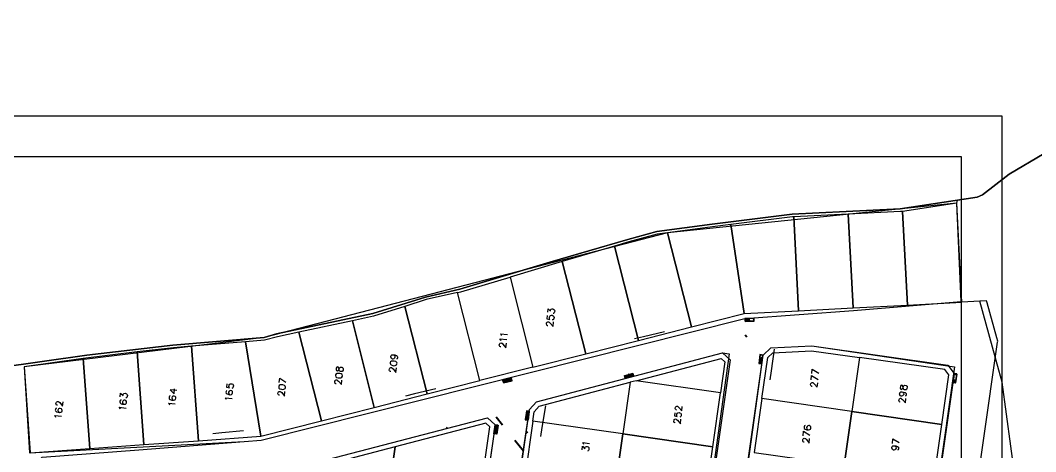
# Model space of a CAD drawing. Header units: metres. Extents: x 678 to 2349, y 417 to 1219.
# Drawn here: x 2003.9 to 2227.4, y 1113.7 to 1208.6 of the extents above; entities that cross this region are included whole.
import ezdxf

# ---------------------------------------------------------------- set-up
doc = ezdxf.new("R2010")
doc.units = ezdxf.units.M
doc.layers.add('BORDILLO', color=1, linetype='Continuous')
doc.layers.add('PDF2_area escolar', color=7, linetype='Continuous', true_color=0x989898)
doc.layers.add('PDF_Geometry', color=7, linetype='Continuous', true_color=0x797979)

# ---------------------------------------------------------------- blocks, each defined once
blk = doc.blocks.new('base')
at = {"layer": 'PDF_Geometry', "lineweight": 25, "extrusion": (-0.000787417, 0.063364, 0.99799), "elevation": 0.03}
for points in [[(-314.36, -197.29), (-299.6, -195.68), (-292.74, -194.19), (-282.66, -192.11), (-274.48, -190.36), (-258.04, -185.15), (-248.03, -180.61), (-240.54, -177.71), (-228.64, -174.04), (-222.73, -172.71), (-217.38, -171.04), (-209.93, -169.25), (-202.16, -164.76), (-196.2, -160.28), (-195.07, -159.82), (-178.09, -157.46), (-154.3, -156.61), (-136.67, -154.61), (-124.44, -153.16), (-118.07, -151.47), (-100.79, -146.65), (-80.95, -140.97), (-73.38, -139.33), (-61.69, -135.82), (-40.5, -131.6), (-37.73, -130.87), (-17.66, -129.44), (1.31, -127.46), (21.09, -124.93), (41.01, -122.83), (47.38, -123.46), (63.59, -123.19), (81.4, -124.31), (85.64, -96.07), (88.7, -66.39), (92.81, -40.78), (97.16, -22.39), (100.6, -1.56), (102.48, 8.32), (109.69, 37.36), (117.53, 76.62), (126.22, 115.64), (131.51, 149.59), (134.68, 173.97), (136.92, 195.59), (139.96, 229.68), (141.56, 250.68), (142.61, 271.37), (143.25, 283.21), (147.07, 312.94), (152.58, 355.63), (153.55, 396.04), (150.87, 418.02), (151.78, 438.64), (150.96, 458.03), (151.78, 438.64), (150.87, 418.02), (153.55, 396.04), (152.58, 355.63), (147.07, 312.94), (143.25, 283.21), (142.61, 271.37), (141.56, 250.68), (139.96, 229.68), (136.92, 195.59), (134.68, 173.97), (131.51, 149.59), (126.22, 115.64), (117.53, 76.62), (109.69, 37.36), (102.48, 8.32), (100.6, -1.56), (97.16, -22.39), (92.81, -40.78), (88.7, -66.39), (85.64, -96.07), (81.4, -124.31), (63.59, -123.19), (47.38, -123.46), (41.01, -122.83), (21.09, -124.93), (1.31, -127.46), (-17.66, -129.44), (-37.73, -130.87), (-40.5, -131.6), (-61.69, -135.82), (-73.38, -139.33), (-80.95, -140.97), (-100.79, -146.65), (-118.07, -151.47), (-124.44, -153.16), (-136.67, -154.61), (-154.3, -156.61), (-178.09, -157.46), (-195.07, -159.82), (-196.2, -160.28), (-202.16, -164.76), (-209.93, -169.25), (-217.38, -171.04), (-222.73, -172.71), (-228.64, -174.04), (-240.54, -177.71), (-248.03, -180.61), (-258.04, -185.15), (-274.48, -190.36), (-282.66, -192.11), (-292.74, -194.19), (-299.6, -195.68), (-314.36, -197.29), (-312.18, -178.45), (-309.15, -157.9), (-306.88, -132.9), (-305.82, -118), (-298.64, -78.8), (-291.06, -45.08), (-282.25, -15.12), (-275.64, 10.47), (-270.32, 33.9), (-263.82, 63.16), (-258.15, 86.41), (-284.42, 123.89)], [(-212.72, -13.76), (-225.05, -11.85), (-224.27, -6.89), (-226.64, -6.56), (-224.27, -6.89), (-225.05, -11.85), (-212.72, -13.76), (-212.4, -16.53), (-210.53, -31.04), (-208.66, -45.54), (-208.21, -49.82), (-207.57, -57.27), (-206.95, -64.76), (-206.13, -70.7), (-205.32, -76.65), (-202.67, -97.78), (-200.07, -118.96), (-199.38, -121.64), (-195.32, -136.88), (-191.41, -136.75), (-190.56, -158.55), (-190.74, -159.23), (-195.07, -159.82), (-196.2, -160.28), (-202.16, -164.76), (-209.93, -169.25), (-213.28, -170.05), (-213.36, -169.58), (-218.45, -150.23), (-210.17, -148.07), (-219.75, -78.66), (-229.38, -9.24), (-211.58, -137.89)], [(-183.28, -24.58), (-189.38, -23.66), (-189.49, -24.16), (-189.62, -24.14), (-189.44, -23.01), (-188.86, -19.32), (-188.78, -18.68), (-182.36, -19.68), (-199.15, -127.84), (-199.18, -128.07), (-198.98, -128.74), (-196.95, -136.5), (-196.82, -136.98), (-195.32, -136.88)], [(-100.21, -135.63), (-100.3, -136.41), (-100.8, -135.93), (-100.82, -136.12), (-100.93, -136.29), (-100.98, -136.33), (-101.22, -136.39), (-101.36, -136.38), (-101.58, -136.26), (-101.7, -136.1), (-101.76, -135.86), (-101.74, -135.68), (-101.62, -135.46), (-101.52, -135.38), (-101.38, -135.35)], [(-100.22, -132.66), (-100.13, -132.68), (-100, -132.78), (-99.97, -132.88), (-99.89, -133.03), (-99.92, -133.3), (-100.03, -133.43), (-100.08, -133.47), (-100.23, -133.54), (-100.37, -133.53), (-100.5, -133.42), (-100.71, -133.25), (-101.36, -132.48), (-101.48, -133.49)], [(-100.12, -134.9), (-100.03, -134.22), (-100.66, -134.05), (-100.58, -134.15), (-100.57, -134.38), (-100.59, -134.57), (-100.66, -134.79), (-100.81, -134.91), (-101.05, -134.97), (-101.19, -134.96), (-101.41, -134.84), (-101.53, -134.69), (-101.59, -134.45), (-101.57, -134.26), (-101.45, -134.05), (-101.35, -133.97), (-101.21, -133.94)], [(-145.59, -133.6), (-145.56, -133.74), (-143.65, -133.69), (-143.68, -133.13), (-145.59, -133.18), (-145.47, -133.75)], [(-143.72, -133.13), (-143.66, -133.37)], [(-143.77, -133.12), (-143.7, -133.69)], [(-143.86, -133.11), (-143.74, -133.68)], [(-143.91, -133.15), (-143.79, -133.67)], [(-144, -133.14), (-143.88, -133.66)], [(-144.05, -133.13), (-143.93, -133.7)], [(-144.1, -133.13), (-144.02, -133.69)], [(-144.19, -133.12), (-144.07, -133.69)], [(-144.24, -133.16), (-144.12, -133.68)], [(-144.28, -133.15), (-144.21, -133.67)], [(-144.37, -133.14), (-144.26, -133.71)], [(-144.42, -133.13), (-144.3, -133.71)], [(-144.52, -133.17), (-144.4, -133.69)], [(-144.56, -133.16), (-144.44, -133.69)], [(-144.61, -133.16), (-144.54, -133.72)], [(-144.7, -133.15), (-144.58, -133.72)], [(-90.01, -130.65), (-89.98, -130.79), (-89.78, -131.05), (-91.28, -130.87)], [(-125.85, -131.01), (-121.22, -129.95), (-119.27, -129.53)], [(-89.8, -128.17), (-89.71, -128.18), (-89.58, -128.24), (-89.54, -128.34), (-89.47, -128.49), (-89.5, -128.76), (-89.61, -128.89), (-89.67, -128.97), (-89.81, -129), (-89.95, -128.99), (-90.08, -128.92), (-90.29, -128.76), (-90.93, -127.94), (-91.05, -128.95)], [(-89.87, -129.51), (-89.84, -129.65), (-89.64, -129.9), (-91.15, -129.72)], [(-149.92, -126.86), (-149.21, -122.12), (-148.93, -120.16)], [(-66.11, -126.71), (-66.29, -126.6), (-66.45, -126.44), (-66.47, -126.2), (-66.47, -126.16), (-66.39, -125.94), (-66.19, -125.82), (-66, -125.75), (-65.91, -125.76), (-65.74, -125.87), (-65.61, -126.03), (-65.55, -126.27), (-65.56, -126.31), (-65.68, -126.53), (-65.83, -126.65), (-66.11, -126.71), (-66.48, -126.67), (-66.79, -126.54), (-67, -126.37), (-67.06, -126.13), (-67.05, -126), (-66.93, -125.82), (-66.79, -125.75)], [(-119.51, -120.32), (-138.24, -124.98), (-139.08, -124.23), (-138.03, -117.44)], [(-147.13, -123.72), (-147.41, -125.59), (-146.86, -125.7), (-146.59, -123.79)], [(-146.6, -123.92), (-147.19, -124.18)], [(-146.59, -123.83), (-147.18, -124.08)], [(-146.61, -123.97), (-147.2, -124.22)], [(-146.62, -124.06), (-147.21, -124.31)], [(-146.64, -124.2), (-147.27, -124.45)], [(-146.63, -124.15), (-147.26, -124.35)], [(-146.65, -124.29), (-147.28, -124.54)], [(-146.63, -123.78), (-147.17, -123.99)], [(-146.65, -124.33), (-147.29, -124.58)], [(-146.66, -124.43), (-147.3, -124.67)], [(-146.67, -124.52), (-147.3, -124.72)], [(-146.73, -124.56), (-147.31, -124.81)], [(-146.74, -124.69), (-147.33, -124.95)], [(-146.74, -124.65), (-147.32, -124.9)], [(-146.75, -124.79), (-147.34, -125.04)], [(-146.76, -124.88), (-147.35, -125.08)], [(-146.77, -124.92), (-147.36, -125.18)], [(-146.77, -123.76), (-147.16, -123.95)], [(-146.91, -123.75), (-147.15, -123.86)], [(-147, -123.74), (-147.14, -123.76)], [(-65.53, -123.02), (-65.44, -123.04), (-65.31, -123.1), (-65.27, -123.19), (-65.2, -123.34), (-65.23, -123.62), (-65.34, -123.74), (-65.4, -123.83), (-65.54, -123.9), (-65.68, -123.89), (-65.81, -123.78), (-66.02, -123.61), (-66.66, -122.8), (-66.78, -123.8)], [(-118.94, -121.37), (-117.07, -120.9), (-116.95, -121.42), (-118.81, -121.89)], [(-118.17, -121.18), (-118.05, -121.71)], [(-118.26, -121.17), (-118.15, -121.74)], [(-118.36, -121.2), (-118.24, -121.73)], [(-118.46, -121.24), (-118.33, -121.76)], [(-118.55, -121.27), (-118.43, -121.8)], [(-118.65, -121.31), (-118.53, -121.83)], [(-118.74, -121.3), (-118.63, -121.87)], [(-118.89, -121.33), (-118.72, -121.86)], [(-158.17, -121.42), (-158.29, -122.38), (-159.71, -121.51)], [(-189.51, -120.98), (-189.24, -119.11), (-189.78, -119), (-190.06, -120.91), (-189.47, -120.66)], [(-29.41, -120.75), (-29.32, -120.01), (-29.96, -119.89), (-29.87, -119.95), (-29.85, -120.18), (-29.88, -120.41), (-29.95, -120.59), (-30.1, -120.71), (-30.34, -120.77), (-30.48, -120.76), (-30.7, -120.64), (-30.82, -120.48), (-30.84, -120.29), (-30.81, -120.07), (-30.74, -119.84), (-30.64, -119.81), (-30.5, -119.73)], [(-40.93, -120.89), (-41.05, -121.89), (-42.42, -120.99)], [(-53.49, -120.44), (-53.4, -120.45), (-53.27, -120.56), (-53.23, -120.61), (-53.16, -120.76), (-53.19, -121.08), (-53.3, -121.21), (-53.35, -121.25), (-53.5, -121.32), (-53.64, -121.3), (-53.76, -121.2), (-53.98, -121.03), (-54.63, -120.26), (-54.74, -121.22)], [(-92.05, -120.66), (-92.02, -121.22), (-90.16, -120.8), (-90.29, -120.27), (-92.14, -120.65)], [(-90.19, -120.66), (-90.21, -120.79)], [(-90.3, -120.37), (-90.26, -120.83)], [(-90.33, -120.27), (-90.35, -120.82)], [(-90.43, -120.3), (-90.4, -120.86)], [(-90.47, -120.3), (-90.45, -120.86)], [(-90.53, -120.34), (-90.55, -120.89)], [(-90.62, -120.33), (-90.59, -120.89)], [(-90.66, -120.32), (-90.64, -120.93)], [(-90.71, -120.36), (-90.73, -120.92)], [(-90.81, -120.35), (-90.79, -120.96)], [(-90.86, -120.39), (-90.83, -120.95)], [(-90.9, -120.39), (-90.92, -120.94)], [(-91, -120.42), (-90.97, -120.98)], [(-91.05, -120.41), (-91.02, -120.97)], [(-91.1, -120.45), (-91.07, -121.01)], [(-91.19, -120.44), (-91.16, -121)], [(-91.24, -120.48), (-91.21, -121.04)], [(-91.28, -120.48), (-91.26, -121.04)], [(-91.38, -120.51), (-91.36, -121.07)], [(-91.43, -120.51), (-91.4, -121.07)], [(-91.47, -120.5), (-91.45, -121.11)], [(-91.57, -120.54), (-91.54, -121.1)], [(-91.62, -120.53), (-91.6, -121.14)], [(-91.67, -120.57), (-91.64, -121.13)], [(-91.71, -120.57), (-91.73, -121.12)], [(-91.81, -120.6), (-91.78, -121.16)], [(-91.86, -120.6), (-91.83, -121.15)], [(-91.91, -120.64), (-91.93, -121.19)], [(-92, -120.62), (-91.97, -121.18)], [(-92.09, -120.66), (-92.12, -120.89)], [(-96.63, -111.72), (-96.97, -113.77), (-98.09, -114.98), (-118.17, -119.98)], [(-117.17, -120.93), (-117, -121.46)], [(-117.26, -120.92), (-117.14, -121.49)], [(-117.36, -120.95), (-117.23, -121.48)], [(-117.45, -120.99), (-117.33, -121.51)], [(-117.55, -121.02), (-117.43, -121.55)], [(-117.65, -121.06), (-117.52, -121.58)], [(-117.74, -121.05), (-117.62, -121.62)], [(-117.84, -121.08), (-117.71, -121.61)], [(-117.98, -121.11), (-117.81, -121.64)], [(-118.07, -121.15), (-117.91, -121.68)], [(-158.2, -118.58), (-158.11, -118.59), (-157.98, -118.7), (-157.94, -118.75), (-157.87, -118.9), (-157.91, -119.22), (-158.02, -119.35), (-158.07, -119.39), (-158.21, -119.46), (-158.35, -119.45), (-158.48, -119.34), (-158.69, -119.17), (-159.34, -118.4), (-159.45, -119.36)], [(-158, -120), (-158.12, -120.96), (-159.54, -120.09)], [(-189.24, -119.11), (-189.83, -119.36)], [(-189.26, -119.25), (-189.84, -119.5)], [(-189.25, -119.2), (-189.83, -119.41)], [(-189.27, -119.34), (-189.86, -119.59)], [(-189.27, -119.38), (-189.86, -119.64)], [(-189.28, -119.48), (-189.87, -119.73)], [(-189.33, -119.1), (-189.82, -119.27)], [(-189.47, -119.08), (-189.81, -119.23)], [(-189.61, -119.07), (-189.8, -119.14)], [(-189.69, -119.01), (-189.79, -119.04)], [(-5.92, -118.2), (-6.01, -118.97), (-6.56, -118.49), (-6.58, -118.67), (-6.65, -118.85), (-6.74, -118.89), (-6.98, -118.95), (-7.12, -118.93), (-7.29, -118.82), (-7.46, -118.66), (-7.48, -118.43), (-7.46, -118.24), (-7.38, -118.02), (-7.28, -117.94), (-7.14, -117.91)], [(-18.35, -119.39), (-16.89, -119.56), (-17.76, -118.72), (-17.89, -119.81)], [(-29.42, -119.31), (-29.28, -119.23), (-29.21, -119.05), (-29.19, -118.92), (-29.21, -118.68), (-29.42, -118.52), (-29.78, -118.38), (-30.14, -118.34), (-30.43, -118.4), (-30.58, -118.52), (-30.65, -118.74), (-30.66, -118.79), (-30.64, -119.02), (-30.52, -119.17), (-30.3, -119.25), (-30.25, -119.25), (-30.02, -119.23), (-29.86, -119.11), (-29.75, -118.9), (-29.74, -118.85), (-29.8, -118.61), (-29.92, -118.46), (-30.14, -118.34)], [(-40.96, -118.1), (-40.87, -118.11), (-40.74, -118.17), (-40.66, -118.28), (-40.63, -118.42), (-40.66, -118.69), (-40.73, -118.83), (-40.83, -118.91), (-40.97, -118.94), (-41.11, -118.92), (-41.24, -118.86), (-41.45, -118.69), (-42.05, -117.88), (-42.17, -118.88)], [(-75.35, -119.06), (-70.68, -118), (-68.72, -117.54)], [(-177.97, -117.13), (-178.19, -117.06), (-178.3, -116.86), (-178.37, -116.66), (-178.36, -116.57), (-178.25, -116.4), (-178.09, -116.23), (-177.86, -116.22), (-177.81, -116.22), (-177.59, -116.29), (-177.47, -116.49), (-177.45, -116.68), (-177.46, -116.77), (-177.53, -116.95), (-177.69, -117.12), (-177.97, -117.13), (-178.33, -117.09), (-178.69, -117), (-178.9, -116.79), (-178.92, -116.6), (-178.91, -116.46), (-178.83, -116.24), (-178.64, -116.17)], [(7.92, -116.48), (8.01, -116.49), (8.14, -116.55), (8.22, -116.65), (8.25, -116.8), (8.22, -117.07), (8.16, -117.2), (8.06, -117.28), (7.91, -117.31), (7.78, -117.3), (7.64, -117.23), (7.43, -117.07), (6.79, -116.25), (6.67, -117.26)], [(-6.07, -117.48), (-5.92, -117.41), (-5.8, -117.19), (-5.78, -117.05), (-5.85, -116.86), (-6.06, -116.65), (-6.37, -116.57), (-6.74, -116.52), (-7.02, -116.53), (-7.22, -116.69), (-7.29, -116.87), (-7.3, -116.96), (-7.28, -117.15), (-7.12, -117.36), (-6.94, -117.42), (-6.85, -117.44), (-6.66, -117.41), (-6.45, -117.25), (-6.39, -117.07), (-6.38, -116.98), (-6.4, -116.79), (-6.56, -116.59), (-6.74, -116.52)], [(-16.77, -116.24), (-16.7, -116.43), (-16.54, -116.64), (-18, -116.46)], [(-16.92, -118.26), (-16.77, -118.19), (-16.7, -118.01), (-16.68, -117.87), (-16.7, -117.64), (-16.91, -117.47), (-17.27, -117.34), (-17.59, -117.3), (-17.92, -117.35), (-18.07, -117.47), (-18.15, -117.7), (-18.15, -117.74), (-18.13, -117.98), (-18.01, -118.13), (-17.79, -118.2), (-17.7, -118.21), (-17.51, -118.19), (-17.36, -118.07), (-17.24, -117.85), (-17.23, -117.81), (-17.3, -117.57), (-17.42, -117.41), (-17.59, -117.3)], [(-29.27, -117.28), (-29.2, -117.48), (-29.04, -117.68), (-30.51, -117.51)], [(-177.55, -114.86), (-177.51, -114.87), (-177.38, -114.97), (-177.3, -115.08), (-177.27, -115.22), (-177.31, -115.49), (-177.37, -115.63), (-177.46, -115.66), (-177.61, -115.73), (-177.75, -115.72), (-177.88, -115.61), (-178.09, -115.45), (-178.69, -114.68), (-178.81, -115.68)], [(8.13, -115.86), (8.33, -115.79), (8.4, -115.56), (8.42, -115.43), (8.39, -115.24), (8.18, -115.07), (7.83, -114.94), (7.46, -114.89), (7.18, -114.95), (7.02, -115.07), (6.91, -115.24), (6.9, -115.34), (6.96, -115.58), (7.08, -115.73), (7.31, -115.8), (7.35, -115.81), (7.59, -115.79), (7.74, -115.67), (7.86, -115.45), (7.87, -115.36), (7.8, -115.17), (7.68, -115.01), (7.46, -114.89)], [(-5.91, -115.46), (-5.84, -115.61), (-5.64, -115.87), (-7.15, -115.68)], [(-95.59, -111.94), (-95.87, -113.85), (-95.32, -113.92), (-95.05, -112.05), (-95.63, -112.26)], [(-95.14, -112.83), (-95.73, -113.08)], [(-95.15, -112.92), (-95.78, -113.12)], [(-95.16, -112.96), (-95.79, -113.21)], [(-95.17, -113.1), (-95.8, -113.35)], [(-95.17, -113.05), (-95.8, -113.3)], [(-95.18, -113.19), (-95.82, -113.44)], [(-95.19, -113.28), (-95.83, -113.53)], [(-95.25, -113.32), (-95.83, -113.58)], [(-95.26, -113.42), (-95.84, -113.67)], [(-95.27, -113.51), (-95.85, -113.71)], [(-95.27, -113.55), (-95.86, -113.81)], [(-95.29, -113.69), (-95.68, -113.87)], [(-95.28, -113.64), (-95.82, -113.86)], [(-95.3, -113.78), (-95.55, -113.89)], [(-95.31, -113.87), (-95.41, -113.91)], [(-99.44, -115), (-98.63, -110.27), (-98.26, -108.32)], [(-127.92, -113.14), (-127.83, -112.46), (-128.46, -112.29), (-128.38, -112.39), (-128.36, -112.58), (-128.39, -112.81), (-128.46, -113.03), (-128.61, -113.15), (-128.85, -113.17), (-128.98, -113.15), (-129.21, -113.08), (-129.33, -112.93), (-129.34, -112.69), (-129.32, -112.46), (-129.25, -112.29), (-129.15, -112.21), (-129, -112.18)], [(-128.31, -113.75), (-128.27, -113.75), (-128.14, -113.86), (-128.05, -113.92), (-128.03, -114.06), (-128.06, -114.38), (-128.13, -114.51), (-128.22, -114.54), (-128.37, -114.62), (-128.51, -114.6), (-128.63, -114.49), (-128.85, -114.33), (-129.45, -113.56), (-129.57, -114.52)], [(8.33, -113.84), (8.36, -113.98), (8.56, -114.24), (7.05, -114.06)], [(-73.97, -29.13), (-75.85, -30.48), (-73.97, -29.13), (-35.5, -35.06), (-34.15, -36.94), (-44.27, -102.03), (-86.67, -112.55), (-88.33, -111), (-75.85, -30.48)], [(-83.88, -89.42), (-87.17, -110.59), (-86.33, -111.34)], [(-88.1, -109.08), (-88.38, -110.95), (-88.92, -110.89), (-88.65, -109.02)], [(-88.37, -110.91), (-88.91, -110.79)], [(-95.05, -112.1), (-95.64, -112.35)], [(-95.06, -112.19), (-95.64, -112.39)], [(-95.07, -112.23), (-95.65, -112.49)], [(-95.08, -112.37), (-95.67, -112.62)], [(-95.08, -112.32), (-95.67, -112.58)], [(-95.1, -112.46), (-95.68, -112.71)], [(-95.11, -112.55), (-95.69, -112.76)], [(-95.11, -112.6), (-95.7, -112.85)], [(-95.13, -112.73), (-95.72, -112.99)], [(-95.12, -112.69), (-95.71, -112.94)], [(-95.18, -112.03), (-95.62, -112.21)], [(-95.32, -112.02), (-95.61, -112.12)], [(-95.41, -111.96), (-95.6, -112.03)], [(-95.54, -111.94), (-95.59, -111.98)], [(-127.97, -110.91), (-127.93, -110.92), (-127.8, -111.02), (-127.71, -111.08), (-127.68, -111.22), (-127.72, -111.54), (-127.78, -111.68), (-127.88, -111.71), (-128.03, -111.79), (-128.17, -111.77), (-128.29, -111.66), (-128.51, -111.5), (-129.11, -110.73), (-129.22, -111.69)], [(-32.94, -110.35), (-28.16, -109.95), (-26.19, -109.77)], [(-77.53, -110.26), (-77.77, -110.65)], [(-88.11, -109.17), (-88.66, -109.06)], [(-88.13, -109.27), (-88.67, -109.15)], [(-88.14, -109.36), (-88.69, -109.29)], [(-88.15, -109.45), (-88.7, -109.38)], [(-88.16, -109.59), (-88.71, -109.47)], [(-88.18, -109.68), (-88.72, -109.57)], [(-88.19, -109.77), (-88.73, -109.7)], [(-88.2, -109.86), (-88.75, -109.79)], [(-88.21, -110), (-88.8, -109.88)], [(-88.27, -110.08), (-88.81, -109.97)], [(-88.28, -110.17), (-88.83, -110.11)], [(-88.29, -110.27), (-88.84, -110.2)], [(-88.31, -110.4), (-88.85, -110.29)], [(-88.32, -110.49), (-88.86, -110.38)], [(-88.33, -110.59), (-88.88, -110.52)], [(-88.34, -110.68), (-88.89, -110.61)], [(-88.36, -110.81), (-88.9, -110.7)], [(-156.1, -107.71), (-156.22, -108.71), (-157.6, -107.85)], [(-156.56, -109.97), (-156.41, -109.9), (-156.35, -109.72), (-156.33, -109.58), (-156.35, -109.35), (-156.56, -109.18), (-156.91, -109.05), (-157.28, -109), (-157.56, -109.06), (-157.72, -109.18), (-157.79, -109.41), (-157.8, -109.45), (-157.78, -109.68), (-157.66, -109.84), (-157.44, -109.96), (-157.39, -109.96), (-157.16, -109.9), (-157, -109.78), (-156.88, -109.56), (-156.88, -109.52), (-156.94, -109.28), (-157.06, -109.12), (-157.28, -109)], [(-107.82, -106.43), (-107.75, -106.62), (-107.59, -106.83), (-109.05, -106.65)], [(-156.31, -106.34), (-156.22, -106.35), (-156.09, -106.41), (-156.01, -106.51), (-155.98, -106.66), (-156.01, -106.93), (-156.07, -107.06), (-156.17, -107.14), (-156.32, -107.17), (-156.45, -107.15), (-156.59, -107.09), (-156.8, -106.93), (-157.39, -106.11), (-157.52, -107.12)], [(-175.72, -105.81), (-175.84, -106.81), (-177.22, -105.95)], [(-107.39, -105.23), (-107.49, -106.01), (-107.98, -105.48), (-108.01, -105.71), (-108.12, -105.84), (-108.17, -105.92), (-108.41, -105.94), (-108.54, -105.93), (-108.77, -105.85), (-108.89, -105.7), (-108.91, -105.46), (-108.88, -105.24), (-108.81, -105.06), (-108.71, -104.98), (-108.56, -104.9)], [(-176.12, -105.3), (-176.34, -105.18), (-176.46, -105.02), (-176.52, -104.78), (-176.52, -104.74), (-176.4, -104.52), (-176.25, -104.4), (-176.01, -104.34), (-175.96, -104.34), (-175.74, -104.46), (-175.62, -104.61), (-175.61, -104.85), (-175.61, -104.89), (-175.68, -105.12), (-175.84, -105.24), (-176.12, -105.3), (-176.49, -105.25), (-176.84, -105.12), (-177.06, -104.95), (-177.07, -104.72), (-177.06, -104.58), (-176.98, -104.36), (-176.84, -104.33)]]:
    blk.add_lwpolyline(points, dxfattribs=at)
for points in [[(-166.61, -156.43), (-167.46, -135.78), (-179.43, -136.24), (-178.58, -156.89), (-178.16, -156.85)], [(-178.58, -156.89), (-179.43, -136.24), (-191.41, -136.75), (-190.56, -158.55)], [(-140.73, -154.49), (-143.47, -134.83), (-155.44, -135.29), (-154.64, -156.02), (-154.36, -156)], [(-154.64, -156.02), (-155.44, -135.29), (-167.46, -135.78), (-166.61, -156.43)], [(-126.81, -152.83), (-131.81, -132.01), (-143.47, -134.83), (-140.73, -154.49), (-136.73, -154)], [(-115.11, -150.02), (-120.11, -129.2), (-131.81, -132.01), (-126.81, -152.83), (-124.55, -152.55), (-118.23, -150.9)], [(-103.54, -146.78), (-108.46, -126.39), (-120.11, -129.2), (-115.11, -150.02)], [(-92.02, -143.48), (-96.8, -123.57), (-85.1, -120.76), (-80.45, -140.24), (-81.12, -140.39), (-92.02, -143.48), (-96.8, -123.57), (-108.46, -126.39), (-103.54, -146.78)], [(-68.79, -137.33), (-73.46, -117.99), (-85.1, -120.76), (-80.45, -140.24), (-73.5, -138.76)], [(-68.79, -137.33), (-61.86, -135.25), (-57.2, -134.28), (-61.8, -115.17), (-73.46, -117.99)], [(-45.41, -131.94), (-50.15, -112.36), (-61.8, -115.17), (-57.2, -134.28)], [(-145.61, -133.78), (-143.61, -133.74), (-143.63, -133.09), (-145.63, -133.13)], [(-143.68, -133.13), (-143.65, -133.69), (-145.56, -133.74), (-145.59, -133.18)], [(-33.63, -129.97), (-36.73, -109.15), (-50.15, -112.36), (-45.41, -131.94), (-40.66, -130.98), (-37.84, -130.3)], [(-21.75, -129.13), (-23, -108.3), (-36.73, -109.15), (-33.63, -129.97)], [(2.14, -126.73), (0.96, -106.88), (-11, -107.61), (-9.79, -128.02)], [(-9.79, -128.02), (-11, -107.61), (-23, -108.3), (-21.75, -129.13), (-17.73, -128.83)], [(-138.58, -126.19), (-140.24, -124.64), (-124.47, -22.95), (-122.58, -21.55), (-84.12, -27.53), (-82.77, -29.41), (-95.92, -114.26), (-97.51, -115.97)], [(-158.26, -127.53), (-188.12, -122.91), (-189.47, -121.03), (-173.08, -15.38), (-171.2, -14.03), (-132.74, -20.01), (-131.39, -21.88), (-147.5, -125.62), (-149.22, -127.18)], [(-168.69, -124.83), (-166.89, -112.95), (-147.09, -116.03), (-148.51, -125.08), (-149.65, -126.11), (-158.17, -126.42)], [(15.19, -125.05), (14.04, -106.09), (0.96, -106.88), (2.14, -126.73)], [(-65.38, -124.85), (-65.44, -124.61), (-65.61, -124.45), (-65.97, -124.32), (-66.19, -124.29), (-66.52, -124.34), (-66.77, -124.45), (-66.89, -124.67), (-66.91, -124.81), (-66.84, -125), (-66.63, -125.21), (-66.31, -125.3), (-66.09, -125.32), (-65.72, -125.32), (-65.51, -125.16), (-65.4, -124.99)], [(-147.18, -123.67), (-147.5, -125.62), (-146.82, -125.75), (-146.54, -123.75)], [(-146.86, -125.7), (-147.41, -125.59), (-147.13, -123.72), (-146.59, -123.79)], [(-186.64, -109.87), (-188.33, -120.75), (-187.49, -121.92), (-168.69, -124.83), (-166.89, -112.95)], [(-53.34, -122.27), (-53.4, -122.03), (-53.57, -121.87), (-53.93, -121.78), (-54.16, -121.75), (-54.48, -121.76), (-54.73, -121.87), (-54.85, -122.09), (-54.86, -122.22), (-54.8, -122.46), (-54.59, -122.63), (-54.27, -122.71), (-54.04, -122.74), (-53.67, -122.74), (-53.47, -122.62), (-53.35, -122.41)], [(-53.5, -123.64), (-53.57, -123.4), (-53.69, -123.29), (-53.83, -123.28), (-53.98, -123.35), (-54.04, -123.48), (-54.16, -123.74), (-54.24, -123.97), (-54.44, -124.08), (-54.58, -124.11), (-54.76, -124.09), (-54.89, -124.03), (-54.97, -123.93), (-55.04, -123.73), (-55.01, -123.46), (-54.89, -123.24), (-54.79, -123.16), (-54.65, -123.13), (-54.46, -123.15), (-54.33, -123.21), (-54.17, -123.37), (-54.15, -123.61), (-54.09, -123.89), (-54.06, -124.04), (-53.93, -124.14), (-53.8, -124.16), (-53.65, -124.09), (-53.54, -123.91)], [(-118.98, -121.32), (-117.07, -120.85), (-116.91, -121.47), (-118.82, -121.94)], [(-116.95, -121.42), (-117.07, -120.9), (-118.94, -121.37), (-118.81, -121.89)], [(-189.47, -121.03), (-189.19, -119.07), (-189.82, -118.95), (-190.11, -120.95)], [(-189.78, -119), (-189.24, -119.11), (-189.51, -120.98), (-190.06, -120.91)], [(-92.08, -121.26), (-90.12, -120.85), (-90.28, -120.18), (-92.23, -120.64)], [(-90.29, -120.27), (-90.16, -120.8), (-92.02, -121.22), (-92.14, -120.65)], [(-136.18, -105.56), (-138.03, -117.44), (-119.51, -120.32), (-118.17, -119.98), (-116.43, -108.64)], [(-40.81, -119.88), (-40.83, -119.69), (-41.04, -119.53), (-41.4, -119.39), (-41.58, -119.37), (-41.96, -119.42), (-42.2, -119.53), (-42.27, -119.71), (-42.29, -119.84), (-42.27, -120.08), (-42.06, -120.24), (-41.7, -120.38), (-41.52, -120.4), (-41.14, -120.35), (-40.9, -120.24), (-40.82, -120.02)], [(-177.61, -118.05), (-177.63, -117.82), (-177.76, -117.71), (-177.9, -117.69), (-178.04, -117.77), (-178.15, -117.9), (-178.23, -118.16), (-178.35, -118.38), (-178.5, -118.5), (-178.65, -118.58), (-178.88, -118.55), (-179.01, -118.44), (-179.09, -118.39), (-179.11, -118.15), (-179.08, -117.88), (-179, -117.65), (-178.9, -117.57), (-178.76, -117.54), (-178.53, -117.57), (-178.4, -117.63), (-178.28, -117.83), (-178.21, -118.03), (-178.2, -118.31), (-178.13, -118.5), (-178, -118.56), (-177.86, -118.58), (-177.72, -118.55), (-177.65, -118.33)], [(-165.05, -101.11), (-166.89, -112.95), (-147.09, -116.03), (-145.24, -104.15)], [(-95.63, -111.89), (-95.92, -113.89), (-95.28, -113.97), (-94.95, -112.01)], [(-95.32, -113.92), (-95.87, -113.85), (-95.59, -111.94), (-95.05, -112.05)], [(-184.8, -98.04), (-186.64, -109.87), (-166.89, -112.95), (-165.05, -101.11)], [(-83.88, -89.42), (-87.17, -110.59), (-86.33, -111.34), (-66.26, -106.38), (-64.12, -92.45)], [(-88.05, -109.04), (-88.33, -111), (-88.97, -110.93), (-88.69, -108.92)], [(-88.92, -110.89), (-88.38, -110.95), (-88.1, -109.08), (-88.65, -109.02)], [(-114.58, -96.76), (-116.43, -108.64), (-96.63, -111.72), (-94.83, -99.83)], [(-134.34, -93.73), (-136.18, -105.56), (-116.43, -108.64), (-114.58, -96.76)], [(-45.23, -101.13), (-44.37, -95.53), (-64.12, -92.45), (-66.26, -106.38)]]:
    blk.add_lwpolyline(points, close=True, dxfattribs=at)
at = {"layer": 'PDF_Geometry', "color": 11, "lineweight": 40, "true_color": 0xff7f7f, "extrusion": (-0.000787417, 0.063364, 0.99799), "elevation": 0.03}
blk.add_lwpolyline([(-143.95, -129.58), (-143.58, -130.04)], dxfattribs=at)
at = {"layer": 'PDF_Geometry', "color": 2, "lineweight": 40, "extrusion": (-0.000787417, 0.063364, 0.99799), "elevation": 0.03}
for points in [[(-117.82, -121.69), (-117.78, -121.74)], [(-90.26, -120.83), (-90.22, -120.88)]]:
    blk.add_lwpolyline(points, dxfattribs=at)
at = {"layer": 'PDF_Geometry', "color": 3, "lineweight": 40, "extrusion": (-0.000787417, 0.063364, 0.99799), "elevation": 0.03}
for points in [[(-89.99, -110.9), (-88.58, -112.64)], [(-95.43, -109.08), (-95.19, -109.39)], [(-94.53, -105.11), (-92.64, -107.47)]]:
    blk.add_lwpolyline(points, dxfattribs=at)

msp = doc.modelspace()

# ---------------------------------------------------------------- linework, layer by layer
for points in [[(1831.48539, 1187.56339), (2219.9288, 1187.56339), (2219.9288, 688.13615), (1831.48539, 688.13615)], [(1843.12079, 1178.61308), (2210.97849, 1178.61308), (2210.97849, 697.08646), (1843.12079, 697.08646)]]:
    msp.add_lwpolyline(points, close=True)
at = {"color": 1}
for points, elevation in [([(2053.20578, 1115.97755), (2056.96045, 1116.2747), (2163.41291, 1143.04666), (2187.26651, 1144.78709), (2210.97849, 1146.72957), (2210.05029, 1168.38763), (2146.37251, 1161.88717), (2057.57065, 1138.86699), (2004.732, 1132.40122), (2005.96461, 1113.47946), (2053.20578, 1115.97755)], 1029.70653), ([(2158.46982, 1135.44543), (2159.90847, 1135.23448), (2145.64378, 1032.24779), (2143.77733, 1030.83128), (2105.24303, 1036.31963), (2103.86953, 1038.17734), (2112.13117, 1097.09713), (2115.96054, 1123.01541), (2117.53622, 1124.74049), (2158.46982, 1135.44543), (2160.15746, 1133.9236), (2159.14981, 1126.86446)], 1997.107), ([(2178.1351, 1137.02545), (2209.51499, 1132.43244), (2194.33823, 1025.24231), (2152.99728, 1030.70126), (2167.40397, 1134.992), (2169.10216, 1136.56526), (2178.1351, 1137.02545)], 991.10284), ([(2105.44143, 1098.77726), (2096.93685, 1039.1547), (2095.07533, 1037.78388), (2056.54064, 1043.1609), (2055.1626, 1045.08426), (2061.65501, 1092.02424), (2064.46902, 1110.16596), (2106.73363, 1121.18974), (2108.42128, 1119.66791), (2105.44143, 1098.77726)], 997.576)]:
    msp.add_lwpolyline(points, dxfattribs=dict(at, elevation=elevation))
at = {"layer": 'BORDILLO', "color": 1, "elevation": 1029.70653}
msp.add_lwpolyline([(1997.43281, 1051.41865), (1999.27475, 1052.77991), (2006.88994, 1110.76231), (2008.70094, 1112.50731), (2029.97162, 1114.13878), (2053.20578, 1115.97755)], dxfattribs=at)

# ---------------------------------------------------------------- block references
at = {"layer": 'PDF2_area escolar'}
msp.add_blockref('base', (2021.46982, 1007.79727, 999.038), dxfattribs=at)

doc.saveas('drawing.dxf')
